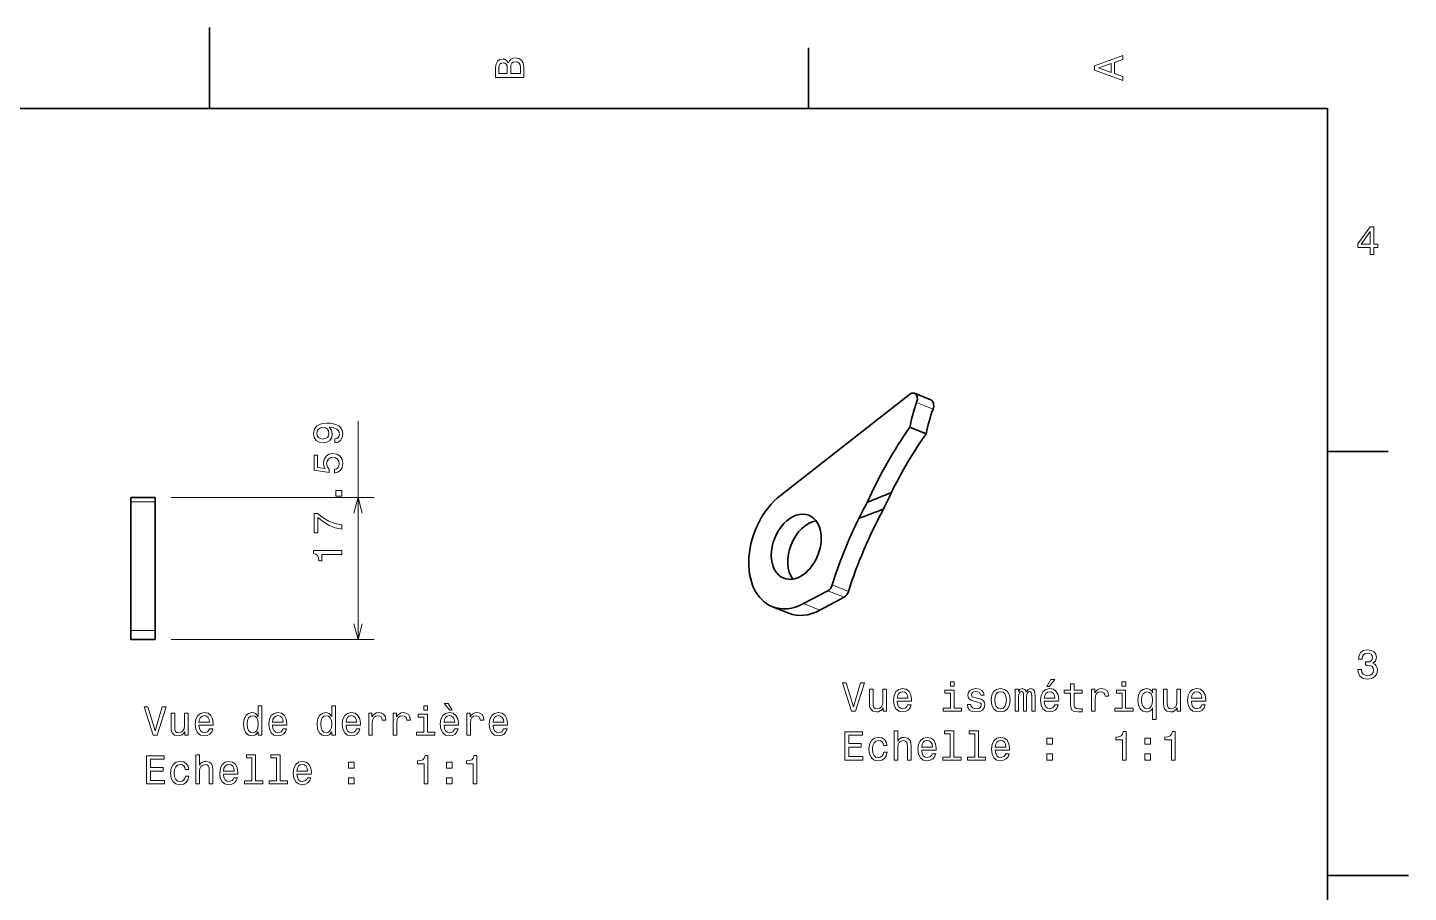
# Model space of a CAD drawing. Extents: x 0 to 297, y 0 to 210.
# Drawn here: x 126 to 297, y 102.9 to 210 of the extents above; entities that cross this region are included whole.
import ezdxf

# ---------------------------------------------------------------- set-up
doc = ezdxf.new("R2010")
doc.units = 0

msp = doc.modelspace()

# ---------------------------------------------------------------- linework, layer by layer
at = {"color": 7, "lineweight": 35, "ltscale": 0.25}
for p, q in [((148.5, 200), (148.5, 210)), ((287, 105), (297, 105))]:
    msp.add_line(p, q, dxfattribs=at)
at = {"color": 7, "lineweight": 35, "ltscale": 0.1875}
for p, q in [((222.699997, 200), (222.699997, 207.5)), ((287, 157.5), (294.5, 157.5))]:
    msp.add_line(p, q, dxfattribs=at)
at = {"color": 7, "lineweight": 35}
for p, q in [((287, 200), (10, 200)), ((287, 10), (287, 200)), ((219.222778, 152.070587), (235.201431, 164.575272))]:
    msp.add_line(p, q, dxfattribs=at)
at = {"color": 7, "lineweight": 35, "ltscale": 0.054672}
for p, q in [((237.847458, 163.900314), (235.815643, 164.709137)), ((237.28331, 159.705795), (235.251495, 160.514603)), ((220.250626, 137.467285), (218.218796, 138.276108))]:
    msp.add_line(p, q, dxfattribs=at)
at = {"color": 7, "lineweight": 13, "ltscale": 0.054672}
for p, q in [((238.125793, 162.749756), (236.093964, 163.558578)), ((225.07106, 140.258942), (227.102875, 139.450134)), ((225.63089, 140.992874), (227.66272, 140.184052)), ((222.087677, 138.661987), (224.119507, 137.853165))]:
    msp.add_line(p, q, dxfattribs=at)
at = {"color": 7, "lineweight": 13}
for p, q in [((166.905731, 134.227142), (166.905731, 161.318954)), ((143.76091, 151.813019), (168.905731, 151.813019)), ((143.76091, 134.227142), (168.905731, 134.227142))]:
    msp.add_line(p, q, dxfattribs=at)
at = {"color": 7, "lineweight": 35, "ltscale": 0.000229}
for p, q in [((138.76091, 151.813019), (138.76091, 151.803879)), ((141.76091, 151.813019), (141.76091, 151.803879))]:
    msp.add_line(p, q, dxfattribs=at)
at = {"color": 7, "lineweight": 35, "ltscale": 0.075}
for p, q in [((138.76091, 151.813019), (141.76091, 151.813019)), ((141.76091, 134.227142), (138.76091, 134.227142))]:
    msp.add_line(p, q, dxfattribs=at)
at = {"color": 7, "lineweight": 35, "ltscale": 0.013838}
for p, q in [((138.76091, 151.250366), (138.76091, 151.803879)), ((141.76091, 151.250366), (141.76091, 151.803879))]:
    msp.add_line(p, q, dxfattribs=at)
at = {"color": 7, "lineweight": 13, "ltscale": 0.075}
for p, q in [((138.76091, 151.803879), (141.76091, 151.803879)), ((138.76091, 151.250366), (141.76091, 151.250366)), ((138.76091, 135.332657), (141.76091, 135.332657)), ((141.76091, 134.228287), (138.76091, 134.228287))]:
    msp.add_line(p, q, dxfattribs=at)
at = {"color": 7, "lineweight": 35, "ltscale": 0.206899}
for p, q in [((138.76091, 151.250366), (138.76091, 142.974411)), ((141.76091, 151.250366), (141.76091, 142.974411))]:
    msp.add_line(p, q, dxfattribs=at)
at = {"color": 7, "lineweight": 35, "ltscale": 0.191044}
for p, q in [((138.76091, 142.974411), (138.76091, 135.332657)), ((141.76091, 142.974411), (141.76091, 135.332657))]:
    msp.add_line(p, q, dxfattribs=at)
at = {"color": 7, "lineweight": 35, "ltscale": 0.084598}
for p, q in [((222.087677, 138.661987), (225.07106, 140.258942)), ((224.119507, 137.853165), (227.102875, 139.450134))]:
    msp.add_line(p, q, dxfattribs=at)
at = {"color": 7, "lineweight": 35, "ltscale": 0.027609}
for p, q in [((138.76091, 135.332657), (138.76091, 134.228287)), ((141.76091, 135.332657), (141.76091, 134.228287))]:
    msp.add_line(p, q, dxfattribs=at)
at = {"color": 7, "lineweight": 35, "ltscale": 2.9e-05}
for p, q in [((138.76091, 134.228287), (138.76091, 134.227142)), ((141.76091, 134.228287), (141.76091, 134.227142))]:
    msp.add_line(p, q, dxfattribs=at)
at = {"color": 7, "lineweight": 13}
for points in [[(185.542007, 205.630417), (185.249496, 205.983429), (185.052811, 206.074219), (184.81073, 206.104477), (184.432495, 206.03891), (184.160156, 205.842224), (183.993729, 205.524506), (183.933212, 205.080704), (183.933212, 203.835022), (187.433212, 203.835022), (187.433212, 205.151306), (187.36261, 205.620331), (187.155838, 205.968307), (186.828018, 206.185165), (186.384216, 206.260818), (186.08667, 206.215424), (185.839554, 206.094391), (185.65799, 205.897705)], [(185.385666, 204.984879), (185.385666, 204.298996), (184.351807, 204.298996), (184.351807, 205.025223), (184.382065, 205.297562), (184.472839, 205.489197), (184.629181, 205.605194), (184.86116, 205.645538), (185.093155, 205.600143), (185.254532, 205.479111), (185.355408, 205.272339)], [(187.014618, 205.095825), (187.014618, 204.298996), (185.809296, 204.298996), (185.809296, 205.050446), (185.844589, 205.368164), (185.9505, 205.595108), (186.132065, 205.731277), (186.394302, 205.776657), (186.671692, 205.731277), (186.863327, 205.605194), (186.979324, 205.393372)], [(261.633209, 203.466858), (261.633209, 203.930847), (260.604401, 204.298996), (260.604401, 205.695969), (261.633209, 206.064133), (261.633209, 206.538193), (258.128174, 205.257217), (258.128174, 204.742798)], [(260.17572, 204.460388), (258.632477, 205), (260.17572, 205.539627)], [(292.277374, 181.916794), (292.731262, 181.916794), (292.731262, 182.784225), (293.23056, 182.784225), (293.23056, 183.187683), (292.731262, 183.187683), (292.731262, 185.341141), (292.272339, 185.341141), (290.739197, 183.228027), (290.739197, 182.784225), (292.277374, 182.784225)], [(291.162842, 183.187683), (292.277374, 184.756134), (292.277374, 183.187683)], [(164.038284, 158.590561), (164.436707, 158.666214), (164.744339, 158.883072), (164.935989, 159.226013), (165.006592, 159.679901), (164.971283, 159.977448), (164.880508, 160.244751), (164.724167, 160.471695), (164.502258, 160.66333), (164.224884, 160.814636), (163.881943, 160.925583), (163.488571, 160.99115), (163.034683, 161.016357), (162.323593, 160.930618), (161.804138, 160.683502), (161.491455, 160.290131), (161.380508, 159.750504), (161.471283, 159.256271), (161.713364, 158.883072), (162.086563, 158.640991), (162.555573, 158.560303), (163.039734, 158.640991), (163.407883, 158.878036), (163.639877, 159.231049), (163.715515, 159.679901), (163.619705, 160.153961), (163.327194, 160.512039), (163.886993, 160.431351), (164.2854, 160.269958), (164.52243, 160.022842), (164.598083, 159.684952), (164.56279, 159.422699), (164.451828, 159.231049), (164.275314, 159.10498), (164.038284, 159.05455)], [(162.550537, 159.0495), (162.237854, 159.09993), (161.990738, 159.24115), (161.834396, 159.463043), (161.778915, 159.750504), (161.834396, 160.048065), (161.990738, 160.275009), (162.232819, 160.416214), (162.545486, 160.471695), (162.86322, 160.416214), (163.10025, 160.275009), (163.246506, 160.043015), (163.296936, 159.735382), (163.246506, 159.458008), (163.10025, 159.24115), (162.868256, 159.09993)], [(163.992905, 154.814194), (164.406448, 154.925156), (164.729218, 155.172272), (164.930939, 155.535385), (165.006592, 155.999359), (164.915802, 156.508728), (164.668686, 156.907135), (164.275314, 157.159302), (163.770996, 157.255127), (163.301971, 157.169388), (162.933823, 156.927307), (162.696793, 156.549072), (162.611053, 156.059875), (162.67157, 155.681641), (162.837997, 155.38913), (161.894913, 155.530334), (161.894913, 157.063477), (161.481369, 157.063477), (161.481369, 155.192444), (163.33728, 154.91507), (163.33728, 155.318527), (163.10025, 155.611023), (163.014511, 155.984222), (163.069992, 156.306992), (163.231369, 156.554108), (163.478485, 156.710449), (163.796219, 156.76593), (164.113937, 156.710449), (164.361053, 156.549072), (164.517395, 156.301956), (164.572876, 155.984222), (164.537567, 155.716934), (164.42157, 155.510162), (164.240021, 155.358871), (163.992905, 155.283218)], [(164.905731, 151.980911), (164.905731, 152.67688), (164.154282, 152.67688), (164.154282, 151.980911)], [(164.905731, 147.891861), (164.905731, 148.40123), (164.073593, 148.567657), (163.296936, 148.860168), (162.575745, 149.273712), (161.899963, 149.813339), (161.481369, 149.813339), (161.481369, 147.41275), (161.940308, 147.41275), (161.940308, 149.329178), (162.62114, 148.774429), (163.33223, 148.355835), (164.088715, 148.063339)], [(164.905731, 144.766068), (164.905731, 145.225006), (161.380508, 145.225006), (161.380508, 144.882065), (161.688141, 144.79129), (161.894913, 144.609726), (162.015961, 144.332352), (162.056305, 143.949066), (162.414368, 143.949066), (162.414368, 144.766068)], [(290.729126, 130.51622), (290.729126, 130.480911), (290.809814, 129.996765), (291.046844, 129.633652), (291.420044, 129.401657), (291.914276, 129.315933), (292.438782, 129.401657), (292.832153, 129.623566), (293.08429, 129.976593), (293.175079, 130.430481), (293.134735, 130.728027), (293.023773, 130.970108), (292.842224, 131.156708), (292.600159, 131.292877), (292.927948, 131.565216), (293.043945, 131.998932), (292.968292, 132.392303), (292.751434, 132.68985), (292.398407, 132.87645), (291.914276, 132.942017), (291.460388, 132.861313), (291.112396, 132.63942), (290.885468, 132.286392), (290.809814, 131.817368), (290.809814, 131.782074), (291.258636, 131.782074), (291.299011, 132.104828), (291.430115, 132.336823), (291.641937, 132.478027), (291.939484, 132.528473), (292.201721, 132.488113), (292.393372, 132.382217), (292.509369, 132.210739), (292.554749, 131.97876), (292.509369, 131.731628), (292.388336, 131.565216), (292.176514, 131.46434), (291.889069, 131.434082), (291.692383, 131.439133), (291.692383, 131.04071), (291.939484, 131.050797), (292.257202, 131.005417), (292.494232, 130.884369), (292.635468, 130.687683), (292.685883, 130.430481), (292.630402, 130.13797), (292.484161, 129.921112), (292.252167, 129.784943), (291.944519, 129.739563), (291.626801, 129.789993), (291.394806, 129.941284), (291.248566, 130.183365), (291.193085, 130.51622)], [(229.147995, 128.844742), (228.270462, 125.864189), (227.367737, 128.844742), (226.888626, 128.844742), (228.018311, 125.339691), (228.522629, 125.339691), (229.62709, 128.844742)], [(240.742371, 128.960724), (240.273346, 128.960724), (240.273346, 128.456406), (240.742371, 128.456406)], [(252.210663, 128.416061), (252.508224, 128.416061), (253.209229, 129.273407), (252.714996, 129.273407)], [(255.145828, 127.578888), (255.145828, 126.22226), (255.176086, 125.783493), (255.317291, 125.480904), (255.599716, 125.30439), (256.078827, 125.243874), (256.603333, 125.269089), (256.603333, 125.652374), (256.220032, 125.622108), (255.872055, 125.66246), (255.685455, 125.788536), (255.604767, 126.000351), (255.58963, 126.297905), (255.58963, 127.578888), (256.603333, 127.578888), (256.603333, 127.957123), (255.58963, 127.957123), (255.58963, 128.748917), (255.145828, 128.748917), (255.145828, 127.957123), (254.379257, 127.957123), (254.379257, 127.578888)], [(261.994537, 128.960724), (261.525513, 128.960724), (261.525513, 128.456406), (261.994537, 128.456406)], [(232.350433, 128.047897), (231.906631, 128.047897), (231.906631, 126.484505), (231.856201, 126.121391), (231.709946, 125.859146), (231.483002, 125.697762), (231.185455, 125.647331), (230.948425, 125.687675), (230.797119, 125.808708), (230.711395, 126.01548), (230.691223, 126.307991), (230.691223, 128.047897), (230.247406, 128.047897), (230.247406, 126.267647), (230.262543, 125.909576), (230.358368, 125.612022), (230.650879, 125.339691), (231.119888, 125.243874), (231.372055, 125.279175), (231.588913, 125.369949), (231.775513, 125.526291), (231.926804, 125.753235), (231.926804, 125.339691), (232.350433, 125.339691)], [(233.68689, 126.565193), (235.462112, 126.565193), (235.467148, 126.771965), (235.386459, 127.351936), (235.164566, 127.78566), (234.811539, 128.047897), (234.342514, 128.143723), (233.883575, 128.042862), (233.530548, 127.760437), (233.303604, 127.301506), (233.222916, 126.69632), (233.298569, 126.076004), (233.525513, 125.622108), (233.873489, 125.339691), (234.327393, 125.243874), (234.720764, 125.309433), (235.043518, 125.480904), (235.280548, 125.753235), (235.416718, 126.116348), (234.977966, 126.116348), (234.887177, 125.914619), (234.756058, 125.763321), (234.382858, 125.642288), (234.095398, 125.697762), (233.87854, 125.874275), (233.73732, 126.161736), (233.68689, 126.550064)], [(233.68689, 126.938393), (233.742371, 127.286377), (233.87854, 127.543579), (234.085312, 127.699921), (234.357651, 127.755394), (234.624939, 127.699921), (234.831711, 127.543579), (234.957794, 127.286377), (235.003174, 126.938393)], [(240.727234, 125.712891), (240.727234, 127.957123), (239.587463, 127.957123), (239.587463, 127.578888), (240.283432, 127.578888), (240.283432, 125.712891), (239.375656, 125.712891), (239.375656, 125.339691), (241.645111, 125.339691), (241.645111, 125.712891)], [(243.733002, 126.918221), (243.304337, 127.019089), (242.986603, 127.135078), (242.880707, 127.372108), (242.910965, 127.538536), (243.016861, 127.659576), (243.188339, 127.735222), (243.435455, 127.76548), (243.672485, 127.735222), (243.859085, 127.644447), (243.980118, 127.508278), (244.030548, 127.326721), (244.464279, 127.326721), (244.464279, 127.336807), (244.388626, 127.664619), (244.181854, 127.921822), (243.859085, 128.083206), (243.435455, 128.143723), (243.006775, 128.083206), (242.694092, 127.916779), (242.497406, 127.669662), (242.43689, 127.356979), (242.482285, 127.05439), (242.623489, 126.842575), (242.855484, 126.691277), (243.193375, 126.585365), (243.687622, 126.464333), (243.990204, 126.338249), (244.070892, 126.237389), (244.101166, 126.08609), (244.055771, 125.89949), (243.934738, 125.758278), (243.738052, 125.667503), (243.4758, 125.637245), (243.198425, 125.667503), (242.996689, 125.773407), (242.860535, 125.944878), (242.805054, 126.181908), (242.376373, 126.181908), (242.446976, 125.77845), (242.653748, 125.485947), (242.981567, 125.309433), (243.435455, 125.243874), (243.909515, 125.309433), (244.257507, 125.485947), (244.469315, 125.768364), (244.544968, 126.13652), (244.489487, 126.454247), (244.333145, 126.671104), (244.075943, 126.812317)], [(245.311539, 126.691277), (245.392227, 126.076004), (245.624207, 125.622108), (245.992371, 125.339691), (246.486603, 125.243874), (246.9758, 125.339691), (247.343964, 125.617065), (247.575943, 126.070961), (247.661682, 126.691277), (247.575943, 127.306549), (247.343964, 127.76548), (246.9758, 128.042862), (246.486603, 128.143723), (245.992371, 128.042862), (245.624207, 127.760437), (245.392227, 127.306549)], [(245.765427, 126.69632), (245.810822, 127.150208), (245.952026, 127.47802), (246.17897, 127.679749), (246.486603, 127.750351), (246.7892, 127.679749), (247.016144, 127.483063), (247.157349, 127.150208), (247.207794, 126.69632), (247.157349, 126.237389), (247.016144, 125.904533), (246.7892, 125.702805), (246.486603, 125.637245), (246.17897, 125.702805), (245.952026, 125.904533), (245.810822, 126.237389)], [(248.30217, 125.339691), (248.710678, 125.339691), (248.710678, 127.150208), (248.735886, 127.422546), (248.811539, 127.619232), (248.927536, 127.735222), (249.078827, 127.780617), (249.19986, 127.740265), (249.280548, 127.639404), (249.320908, 127.467934), (249.336029, 127.24099), (249.336029, 125.339691), (249.719315, 125.339691), (249.719315, 127.150208), (249.744537, 127.417503), (249.820175, 127.614189), (249.941223, 127.735222), (250.092514, 127.780617), (250.213547, 127.740265), (250.29425, 127.639404), (250.344681, 127.24099), (250.344681, 125.339691), (250.753174, 125.339691), (250.753174, 127.210732), (250.727966, 127.59906), (250.647278, 127.896606), (250.485886, 128.078171), (250.223633, 128.143723), (249.916, 128.042862), (249.67897, 127.750351), (249.492371, 128.037811), (249.179688, 128.143723), (248.892227, 128.042862), (248.695541, 127.760437), (248.695541, 128.047897), (248.30217, 128.047897)], [(251.90303, 126.565193), (253.678253, 126.565193), (253.683289, 126.771965), (253.6026, 127.351936), (253.380707, 127.78566), (253.027679, 128.047897), (252.558655, 128.143723), (252.099716, 128.042862), (251.746689, 127.760437), (251.519745, 127.301506), (251.439056, 126.69632), (251.514709, 126.076004), (251.741653, 125.622108), (252.08963, 125.339691), (252.543518, 125.243874), (252.93689, 125.309433), (253.259659, 125.480904), (253.496689, 125.753235), (253.632858, 126.116348), (253.194092, 126.116348), (253.103317, 125.914619), (252.972198, 125.763321), (252.598999, 125.642288), (252.311539, 125.697762), (252.094681, 125.874275), (251.953461, 126.161736), (251.90303, 126.550064)], [(251.90303, 126.938393), (251.958511, 127.286377), (252.094681, 127.543579), (252.301453, 127.699921), (252.573792, 127.755394), (252.84108, 127.699921), (253.047852, 127.543579), (253.17392, 127.286377), (253.219315, 126.938393)], [(257.753174, 125.339691), (258.196991, 125.339691), (258.196991, 126.887962), (258.242371, 127.261162), (258.37854, 127.52845), (258.600433, 127.689835), (258.89798, 127.745308), (259.119904, 127.710007), (259.286316, 127.609146), (259.387177, 127.437675), (259.422485, 127.205688), (259.871338, 127.205688), (259.810822, 127.614189), (259.644379, 127.906693), (259.367004, 128.083206), (258.98877, 128.143723), (258.731567, 128.103378), (258.509674, 128.002518), (258.312988, 127.831047), (258.156647, 127.59906), (258.156647, 128.047897), (257.753174, 128.047897)], [(261.979401, 125.712891), (261.979401, 127.957123), (260.83963, 127.957123), (260.83963, 127.578888), (261.535583, 127.578888), (261.535583, 125.712891), (260.627808, 125.712891), (260.627808, 125.339691), (262.897278, 125.339691), (262.897278, 125.712891)], [(265.323059, 127.629318), (265.166718, 127.856262), (264.990204, 128.017639), (264.783447, 128.108429), (264.546387, 128.143723), (264.117737, 128.042862), (263.784882, 127.760437), (263.568024, 127.306549), (263.492371, 126.69632), (263.568024, 126.081047), (263.784882, 125.627151), (264.117737, 125.339691), (264.546387, 125.243874), (264.783447, 125.274132), (264.985168, 125.359863), (265.161682, 125.516205), (265.323059, 125.753235), (265.323059, 124.290703), (265.766876, 124.290703), (265.766876, 128.047897), (265.323059, 128.047897)], [(263.946259, 126.69632), (263.991638, 127.145164), (264.132874, 127.472977), (264.344666, 127.674706), (264.62204, 127.745308), (264.914551, 127.674706), (265.136475, 127.47802), (265.267578, 127.150208), (265.318024, 126.69632), (265.267578, 126.237389), (265.136475, 125.909576), (264.914551, 125.707848), (264.62204, 125.642288), (264.344666, 125.707848), (264.132874, 125.909576), (263.991638, 126.242432)], [(268.782715, 128.047897), (268.338898, 128.047897), (268.338898, 126.484505), (268.288483, 126.121391), (268.142212, 125.859146), (267.915283, 125.697762), (267.617737, 125.647331), (267.380707, 125.687675), (267.229401, 125.808708), (267.143677, 126.01548), (267.123474, 126.307991), (267.123474, 128.047897), (266.679688, 128.047897), (266.679688, 126.267647), (266.694824, 125.909576), (266.790649, 125.612022), (267.08313, 125.339691), (267.552155, 125.243874), (267.804321, 125.279175), (268.021179, 125.369949), (268.207794, 125.526291), (268.35907, 125.753235), (268.35907, 125.339691), (268.782715, 125.339691)], [(270.119171, 126.565193), (271.894379, 126.565193), (271.899414, 126.771965), (271.818726, 127.351936), (271.596832, 127.78566), (271.243805, 128.047897), (270.77478, 128.143723), (270.315857, 128.042862), (269.96283, 127.760437), (269.73587, 127.301506), (269.655182, 126.69632), (269.730835, 126.076004), (269.957794, 125.622108), (270.305756, 125.339691), (270.759644, 125.243874), (271.153015, 125.309433), (271.4758, 125.480904), (271.71283, 125.753235), (271.848999, 126.116348), (271.410217, 126.116348), (271.319458, 125.914619), (271.188324, 125.763321), (270.815125, 125.642288), (270.527679, 125.697762), (270.310822, 125.874275), (270.169586, 126.161736), (270.119171, 126.550064)], [(270.119171, 126.938393), (270.174652, 127.286377), (270.310822, 127.543579), (270.517578, 127.699921), (270.789917, 127.755394), (271.05722, 127.699921), (271.263977, 127.543579), (271.390076, 127.286377), (271.435455, 126.938393)], [(142.656448, 125.875549), (141.778915, 122.895004), (140.87619, 125.875549), (140.397079, 125.875549), (141.526764, 122.370506), (142.031082, 122.370506), (143.135544, 125.875549)], [(145.858887, 125.07872), (145.415085, 125.07872), (145.415085, 123.51532), (145.364655, 123.152206), (145.218399, 122.889961), (144.991455, 122.728577), (144.693909, 122.678146), (144.456879, 122.718491), (144.305573, 122.839523), (144.219849, 123.046295), (144.199677, 123.338806), (144.199677, 125.07872), (143.755859, 125.07872), (143.755859, 123.298462), (143.770996, 122.940392), (143.866821, 122.642838), (144.159332, 122.370506), (144.628342, 122.274689), (144.880508, 122.30999), (145.097366, 122.400764), (145.283966, 122.557106), (145.435257, 122.78405), (145.435257, 122.370506), (145.858887, 122.370506)], [(147.195343, 123.596008), (148.970566, 123.596008), (148.975601, 123.80278), (148.894913, 124.382751), (148.673019, 124.816475), (148.319992, 125.07872), (147.850967, 125.174538), (147.392029, 125.073677), (147.039001, 124.791252), (146.812057, 124.332321), (146.731369, 123.727135), (146.807022, 123.106819), (147.033966, 122.652924), (147.381943, 122.370506), (147.835846, 122.274689), (148.229218, 122.340248), (148.551971, 122.511719), (148.789001, 122.78405), (148.925171, 123.147163), (148.48642, 123.147163), (148.39563, 122.945435), (148.264511, 122.794136), (147.891312, 122.673103), (147.603851, 122.728577), (147.386993, 122.90509), (147.245773, 123.192551), (147.195343, 123.580879)], [(154.543335, 122.789093), (154.543335, 122.370506), (154.987137, 122.370506), (154.987137, 125.991547), (154.54837, 125.991547), (154.54837, 124.665176), (154.21048, 125.048462), (154.003708, 125.139236), (153.766678, 125.174538), (153.337997, 125.073677), (153.005142, 124.791252), (152.788284, 124.337364), (152.712646, 123.727135), (152.788284, 123.116905), (153.005142, 122.657967), (153.337997, 122.370506), (153.766678, 122.274689), (154.003708, 122.30999), (154.215515, 122.400764)], [(156.303421, 123.596008), (158.078629, 123.596008), (158.083679, 123.80278), (158.002991, 124.382751), (157.781082, 124.816475), (157.428055, 125.07872), (156.959045, 125.174538), (156.500107, 125.073677), (156.147079, 124.791252), (155.920135, 124.332321), (155.839447, 123.727135), (155.915085, 123.106819), (156.142029, 122.652924), (156.490021, 122.370506), (156.943909, 122.274689), (157.33728, 122.340248), (157.660049, 122.511719), (157.897079, 122.78405), (158.033249, 123.147163), (157.594482, 123.147163), (157.503708, 122.945435), (157.372589, 122.794136), (156.99939, 122.673103), (156.711914, 122.728577), (156.495056, 122.90509), (156.353851, 123.192551), (156.303421, 123.580879)], [(163.651398, 122.789093), (163.651398, 122.370506), (164.0952, 122.370506), (164.0952, 125.991547), (163.656448, 125.991547), (163.656448, 124.665176), (163.318542, 125.048462), (163.111771, 125.139236), (162.874741, 125.174538), (162.446075, 125.073677), (162.11322, 124.791252), (161.896362, 124.337364), (161.820709, 123.727135), (161.896362, 123.116905), (162.11322, 122.657967), (162.446075, 122.370506), (162.874741, 122.274689), (163.111771, 122.30999), (163.323593, 122.400764)], [(165.411484, 123.596008), (167.186707, 123.596008), (167.191742, 123.80278), (167.111053, 124.382751), (166.88916, 124.816475), (166.536133, 125.07872), (166.067108, 125.174538), (165.60817, 125.073677), (165.255142, 124.791252), (165.028198, 124.332321), (164.94751, 123.727135), (165.023163, 123.106819), (165.250107, 122.652924), (165.598083, 122.370506), (166.051971, 122.274689), (166.445343, 122.340248), (166.768112, 122.511719), (167.005142, 122.78405), (167.141312, 123.147163), (166.702545, 123.147163), (166.611771, 122.945435), (166.480652, 122.794136), (166.107452, 122.673103), (165.819992, 122.728577), (165.603134, 122.90509), (165.461914, 123.192551), (165.411484, 123.580879)], [(168.225601, 122.370506), (168.669403, 122.370506), (168.669403, 123.918777), (168.714798, 124.291977), (168.850967, 124.559265), (169.072876, 124.72065), (169.370422, 124.776123), (169.592316, 124.740822), (169.758743, 124.639961), (169.859619, 124.468491), (169.894913, 124.236504), (170.343765, 124.236504), (170.283249, 124.645004), (170.116821, 124.937508), (169.839447, 125.114021), (169.461197, 125.174538), (169.203995, 125.134193), (168.982086, 125.033333), (168.7854, 124.861862), (168.629059, 124.629875), (168.629059, 125.07872), (168.225601, 125.07872)], [(171.261627, 122.370506), (171.705429, 122.370506), (171.705429, 123.918777), (171.750824, 124.291977), (171.886993, 124.559265), (172.108887, 124.72065), (172.406433, 124.776123), (172.628342, 124.740822), (172.794769, 124.639961), (172.89563, 124.468491), (172.930939, 124.236504), (173.379791, 124.236504), (173.319275, 124.645004), (173.152832, 124.937508), (172.875458, 125.114021), (172.497223, 125.174538), (172.240021, 125.134193), (172.018112, 125.033333), (171.821426, 124.861862), (171.665085, 124.629875), (171.665085, 125.07872), (171.261627, 125.07872)], [(175.487854, 122.743706), (175.487854, 124.987938), (174.348083, 124.987938), (174.348083, 124.609703), (175.044052, 124.609703), (175.044052, 122.743706), (174.136261, 122.743706), (174.136261, 122.370506), (176.405716, 122.370506), (176.405716, 122.743706)], [(175.502991, 125.991547), (175.033966, 125.991547), (175.033966, 125.487221), (175.502991, 125.487221)], [(177.555573, 123.596008), (179.330795, 123.596008), (179.335831, 123.80278), (179.255142, 124.382751), (179.033234, 124.816475), (178.680206, 125.07872), (178.211197, 125.174538), (177.752258, 125.073677), (177.399231, 124.791252), (177.172287, 124.332321), (177.091599, 123.727135), (177.167252, 123.106819), (177.394196, 122.652924), (177.742172, 122.370506), (178.19606, 122.274689), (178.589447, 122.340248), (178.912201, 122.511719), (179.149231, 122.78405), (179.2854, 123.147163), (178.846649, 123.147163), (178.755859, 122.945435), (178.624741, 122.794136), (178.251541, 122.673103), (177.964081, 122.728577), (177.747223, 122.90509), (177.606003, 123.192551), (177.555573, 123.580879)], [(178.56926, 125.446877), (178.064941, 126.304222), (177.570709, 126.304222), (178.271713, 125.446877)], [(180.36969, 122.370506), (180.813507, 122.370506), (180.813507, 123.918777), (180.858887, 124.291977), (180.995056, 124.559265), (181.216949, 124.72065), (181.514511, 124.776123), (181.73642, 124.740822), (181.902832, 124.639961), (182.003693, 124.468491), (182.039001, 124.236504), (182.487854, 124.236504), (182.427338, 124.645004), (182.26091, 124.937508), (181.983521, 125.114021), (181.605286, 125.174538), (181.348083, 125.134193), (181.126175, 125.033333), (180.929489, 124.861862), (180.773163, 124.629875), (180.773163, 125.07872), (180.36969, 125.07872)], [(183.627625, 123.596008), (185.402832, 123.596008), (185.407883, 123.80278), (185.327179, 124.382751), (185.105286, 124.816475), (184.752258, 125.07872), (184.283234, 125.174538), (183.82431, 125.073677), (183.471283, 124.791252), (183.244339, 124.332321), (183.163635, 123.727135), (183.239288, 123.106819), (183.466232, 122.652924), (183.814224, 122.370506), (184.268112, 122.274689), (184.661484, 122.340248), (184.984253, 122.511719), (185.221283, 122.78405), (185.357452, 123.147163), (184.918686, 123.147163), (184.827911, 122.945435), (184.696777, 122.794136), (184.323578, 122.673103), (184.036118, 122.728577), (183.81926, 122.90509), (183.678055, 123.192551), (183.627625, 123.580879)], [(147.195343, 123.969208), (147.250824, 124.317192), (147.386993, 124.574394), (147.593765, 124.730736), (147.866104, 124.786209), (148.133392, 124.730736), (148.340164, 124.574394), (148.466248, 124.317192), (148.511627, 123.969208)], [(153.842316, 124.776123), (154.134827, 124.705521), (154.356735, 124.508835), (154.487854, 124.181023), (154.538284, 123.727135), (154.487854, 123.268204), (154.356735, 122.940392), (154.134827, 122.738663), (153.842316, 122.673103), (153.564941, 122.738663), (153.353134, 122.940392), (153.211914, 123.273247), (153.166534, 123.727135), (153.211914, 124.17598), (153.353134, 124.503792), (153.564941, 124.705521)], [(156.303421, 123.969208), (156.358887, 124.317192), (156.495056, 124.574394), (156.701828, 124.730736), (156.974167, 124.786209), (157.241455, 124.730736), (157.448227, 124.574394), (157.57431, 124.317192), (157.619705, 123.969208)], [(162.950394, 124.776123), (163.242905, 124.705521), (163.464798, 124.508835), (163.595932, 124.181023), (163.646362, 123.727135), (163.595932, 123.268204), (163.464798, 122.940392), (163.242905, 122.738663), (162.950394, 122.673103), (162.673019, 122.738663), (162.461197, 122.940392), (162.319992, 123.273247), (162.274597, 123.727135), (162.319992, 124.17598), (162.461197, 124.503792), (162.673019, 124.705521)], [(165.411484, 123.969208), (165.466965, 124.317192), (165.603134, 124.574394), (165.809906, 124.730736), (166.082245, 124.786209), (166.349533, 124.730736), (166.556305, 124.574394), (166.682373, 124.317192), (166.727768, 123.969208)], [(177.555573, 123.969208), (177.611053, 124.317192), (177.747223, 124.574394), (177.953995, 124.730736), (178.226318, 124.786209), (178.493622, 124.730736), (178.700394, 124.574394), (178.826477, 124.317192), (178.871857, 123.969208)], [(183.627625, 123.969208), (183.68309, 124.317192), (183.81926, 124.574394), (184.026031, 124.730736), (184.29837, 124.786209), (184.565659, 124.730736), (184.77243, 124.574394), (184.898514, 124.317192), (184.943909, 123.969208)], [(227.211395, 119.292862), (229.430405, 119.292862), (229.430405, 119.716492), (227.675369, 119.716492), (227.675369, 120.901649), (229.23877, 120.901649), (229.23877, 121.320236), (227.675369, 121.320236), (227.675369, 122.369232), (229.39006, 122.369232), (229.39006, 122.792862), (227.211395, 122.792862)], [(231.98732, 121.103378), (232.426086, 121.103378), (232.335312, 121.506836), (232.118454, 121.824562), (231.780548, 122.021248), (231.341797, 122.096893), (230.857651, 121.996033), (230.489487, 121.713608), (230.257507, 121.254677), (230.176804, 120.639404), (230.252457, 120.029175), (230.479401, 119.575279), (230.837463, 119.292862), (231.32666, 119.197044), (231.760376, 119.27269), (232.098282, 119.484505), (232.330261, 119.81736), (232.431137, 120.261162), (232.007507, 120.261162), (231.931854, 119.978745), (231.790634, 119.766922), (231.588913, 119.635803), (231.341797, 119.595459), (231.034164, 119.661018), (230.812256, 119.862747), (230.676086, 120.190559), (230.630692, 120.654533), (230.676086, 121.108421), (230.817291, 121.436234), (231.04425, 121.637962), (231.341797, 121.708565), (231.604034, 121.663177), (231.80072, 121.547188), (231.931854, 121.355545)], [(233.298569, 119.292862), (233.742371, 119.292862), (233.742371, 120.856262), (233.787766, 121.214333), (233.934006, 121.476578), (234.160965, 121.637962), (234.463547, 121.698479), (234.705627, 121.648048), (234.856918, 121.511879), (234.932571, 121.284935), (234.957794, 120.982346), (234.957794, 119.292862), (235.401596, 119.292862), (235.401596, 121.07312), (235.381424, 121.43119), (235.290634, 121.728745), (234.993088, 122.001076), (234.529114, 122.096893), (234.276947, 122.061592), (234.060089, 121.965775), (233.87854, 121.814476), (233.742371, 121.607704), (233.742371, 122.913902), (233.298569, 122.913902)], [(236.722916, 120.518364), (238.498138, 120.518364), (238.503174, 120.725136), (238.422485, 121.305107), (238.200577, 121.738831), (237.847565, 122.001076), (237.37854, 122.096893), (236.919601, 121.996033), (236.566574, 121.713608), (236.33963, 121.254677), (236.258942, 120.64949), (236.334595, 120.029175), (236.561539, 119.575279), (236.909515, 119.292862), (237.363403, 119.197044), (237.756775, 119.262604), (238.079544, 119.434074), (238.316574, 119.706406), (238.452744, 120.069519), (238.013977, 120.069519), (237.923203, 119.86779), (237.792084, 119.716492), (237.418884, 119.595459), (237.131424, 119.650932), (236.914566, 119.827446), (236.773346, 120.114906), (236.722916, 120.503235)], [(236.722916, 120.891563), (236.778397, 121.239548), (236.914566, 121.49675), (237.121338, 121.653091), (237.393661, 121.708565), (237.660965, 121.653091), (237.867737, 121.49675), (237.993805, 121.239548), (238.0392, 120.891563)], [(240.253174, 122.540703), (240.253174, 119.666061), (239.340347, 119.666061), (239.340347, 119.292862), (241.604767, 119.292862), (241.604767, 119.666061), (240.696976, 119.666061), (240.696976, 122.913902), (239.557205, 122.913902), (239.557205, 122.540703)], [(243.2892, 122.540703), (243.2892, 119.666061), (242.376373, 119.666061), (242.376373, 119.292862), (244.640778, 119.292862), (244.640778, 119.666061), (243.733002, 119.666061), (243.733002, 122.913902), (242.593231, 122.913902), (242.593231, 122.540703)], [(245.830994, 120.518364), (247.606201, 120.518364), (247.611252, 120.725136), (247.530548, 121.305107), (247.308655, 121.738831), (246.955627, 122.001076), (246.486603, 122.096893), (246.027679, 121.996033), (245.674652, 121.713608), (245.447708, 121.254677), (245.367004, 120.64949), (245.442657, 120.029175), (245.669601, 119.575279), (246.017593, 119.292862), (246.471481, 119.197044), (246.864853, 119.262604), (247.187622, 119.434074), (247.424652, 119.706406), (247.560822, 120.069519), (247.122055, 120.069519), (247.031281, 119.86779), (246.900146, 119.716492), (246.526947, 119.595459), (246.239487, 119.650932), (246.022629, 119.827446), (245.881424, 120.114906), (245.830994, 120.503235)], [(245.830994, 120.891563), (245.886459, 121.239548), (246.022629, 121.49675), (246.229401, 121.653091), (246.50174, 121.708565), (246.769028, 121.653091), (246.9758, 121.49675), (247.101883, 121.239548), (247.147278, 120.891563)], [(252.210663, 121.249634), (252.906631, 121.249634), (252.906631, 122.001076), (252.210663, 122.001076)], [(261.575928, 119.292862), (262.034882, 119.292862), (262.034882, 122.818077), (261.691925, 122.818077), (261.601166, 122.510445), (261.419617, 122.303665), (261.142212, 122.182632), (260.758942, 122.142288), (260.758942, 121.784218), (261.575928, 121.784218)], [(264.354767, 121.249634), (265.05072, 121.249634), (265.05072, 122.001076), (264.354767, 122.001076)], [(267.64798, 119.292862), (268.106934, 119.292862), (268.106934, 122.818077), (267.763977, 122.818077), (267.673218, 122.510445), (267.491638, 122.303665), (267.214264, 122.182632), (266.830994, 122.142288), (266.830994, 121.784218), (267.64798, 121.784218)], [(140.719849, 116.323677), (142.938858, 116.323677), (142.938858, 116.747307), (141.183823, 116.747307), (141.183823, 117.932465), (142.747223, 117.932465), (142.747223, 118.351051), (141.183823, 118.351051), (141.183823, 119.400047), (142.898514, 119.400047), (142.898514, 119.823677), (140.719849, 119.823677)], [(146.807022, 116.323677), (147.250824, 116.323677), (147.250824, 117.887077), (147.296219, 118.245148), (147.442459, 118.507393), (147.669418, 118.668777), (147.972, 118.729294), (148.214081, 118.678864), (148.365372, 118.542694), (148.441025, 118.31575), (148.466248, 118.013161), (148.466248, 116.323677), (148.910049, 116.323677), (148.910049, 118.103935), (148.889877, 118.462006), (148.799088, 118.75956), (148.501541, 119.031891), (148.037567, 119.127708), (147.7854, 119.092407), (147.568542, 118.99659), (147.386993, 118.845291), (147.250824, 118.638519), (147.250824, 119.944717), (146.807022, 119.944717)], [(153.761627, 119.571518), (153.761627, 116.696877), (152.848801, 116.696877), (152.848801, 116.323677), (155.11322, 116.323677), (155.11322, 116.696877), (154.205429, 116.696877), (154.205429, 119.944717), (153.065659, 119.944717), (153.065659, 119.571518)], [(156.797653, 119.571518), (156.797653, 116.696877), (155.884827, 116.696877), (155.884827, 116.323677), (158.149231, 116.323677), (158.149231, 116.696877), (157.241455, 116.696877), (157.241455, 119.944717), (156.101685, 119.944717), (156.101685, 119.571518)], [(175.084396, 116.323677), (175.543335, 116.323677), (175.543335, 119.848892), (175.200394, 119.848892), (175.109619, 119.54126), (174.928055, 119.334488), (174.650681, 119.213448), (174.267395, 119.173103), (174.267395, 118.815033), (175.084396, 118.815033)], [(181.156433, 116.323677), (181.615372, 116.323677), (181.615372, 119.848892), (181.27243, 119.848892), (181.181656, 119.54126), (181.000092, 119.334488), (180.722717, 119.213448), (180.339432, 119.173103), (180.339432, 118.815033), (181.156433, 118.815033)], [(252.210663, 119.292862), (252.906631, 119.292862), (252.906631, 120.044304), (252.210663, 120.044304)], [(264.354767, 119.292862), (265.05072, 119.292862), (265.05072, 120.044304), (264.354767, 120.044304)], [(145.495773, 118.134193), (145.93454, 118.134193), (145.843765, 118.537651), (145.626907, 118.855377), (145.289001, 119.052063), (144.85025, 119.127708), (144.366104, 119.026848), (143.99794, 118.744423), (143.765961, 118.285492), (143.685257, 117.670219), (143.76091, 117.05999), (143.987854, 116.606094), (144.345917, 116.323677), (144.835114, 116.227859), (145.268829, 116.303505), (145.606735, 116.51532), (145.838715, 116.848175), (145.93959, 117.291977), (145.515961, 117.291977), (145.440308, 117.00956), (145.299088, 116.797737), (145.097366, 116.666618), (144.85025, 116.626274), (144.542618, 116.691833), (144.320709, 116.893562), (144.18454, 117.221375), (144.139145, 117.685349), (144.18454, 118.139236), (144.325745, 118.467049), (144.552704, 118.668777), (144.85025, 118.73938), (145.112488, 118.693993), (145.309174, 118.578003), (145.440308, 118.38636)], [(150.231369, 117.549179), (152.006592, 117.549179), (152.011627, 117.755951), (151.930939, 118.335922), (151.70903, 118.769646), (151.356018, 119.031891), (150.886993, 119.127708), (150.428055, 119.026848), (150.075027, 118.744423), (149.848083, 118.285492), (149.767395, 117.680305), (149.843048, 117.05999), (150.069992, 116.606094), (150.417969, 116.323677), (150.871857, 116.227859), (151.265228, 116.293419), (151.587997, 116.46489), (151.825027, 116.737221), (151.961197, 117.100334), (151.52243, 117.100334), (151.431656, 116.898605), (151.300537, 116.747307), (150.927338, 116.626274), (150.639877, 116.681747), (150.423019, 116.858261), (150.281799, 117.145721), (150.231369, 117.53405)], [(150.231369, 117.922379), (150.28685, 118.270363), (150.423019, 118.527565), (150.629791, 118.683907), (150.902115, 118.73938), (151.169418, 118.683907), (151.37619, 118.527565), (151.502258, 118.270363), (151.547653, 117.922379)], [(159.339447, 117.549179), (161.114655, 117.549179), (161.119705, 117.755951), (161.039001, 118.335922), (160.817108, 118.769646), (160.464081, 119.031891), (159.995056, 119.127708), (159.536133, 119.026848), (159.183105, 118.744423), (158.956161, 118.285492), (158.875458, 117.680305), (158.951111, 117.05999), (159.178055, 116.606094), (159.526047, 116.323677), (159.979935, 116.227859), (160.373306, 116.293419), (160.696075, 116.46489), (160.933105, 116.737221), (161.069275, 117.100334), (160.630508, 117.100334), (160.539734, 116.898605), (160.4086, 116.747307), (160.0354, 116.626274), (159.74794, 116.681747), (159.531082, 116.858261), (159.389877, 117.145721), (159.339447, 117.53405)], [(159.339447, 117.922379), (159.394913, 118.270363), (159.531082, 118.527565), (159.737854, 118.683907), (160.010193, 118.73938), (160.277481, 118.683907), (160.484253, 118.527565), (160.610336, 118.270363), (160.655731, 117.922379)], [(165.719116, 118.280449), (166.415085, 118.280449), (166.415085, 119.031891), (165.719116, 119.031891)], [(177.86322, 118.280449), (178.559174, 118.280449), (178.559174, 119.031891), (177.86322, 119.031891)], [(165.719116, 116.323677), (166.415085, 116.323677), (166.415085, 117.075119), (165.719116, 117.075119)], [(177.86322, 116.323677), (178.559174, 116.323677), (178.559174, 117.075119), (177.86322, 117.075119)]]:
    msp.add_lwpolyline(points, close=True, dxfattribs=at)
for points in [[(167.423355, 149.881165), (166.905731, 151.813019), (166.388092, 149.881165)], [(166.388092, 136.158981), (166.905731, 134.227142), (167.423355, 136.158981)]]:
    msp.add_lwpolyline(points, dxfattribs=at)
at = {"color": 7, "lineweight": 35}
for centre, radius, start, end in [((288.208801, 13.156509), 149.815255, 111.641669, 112.877373), ((285.676697, 126.312973), 58.825969, 153.663041, 155.85209), ((281.110718, 123.375244), 58.217008, 151.462901, 153.667181), ((286.88855, 3.155762), 157.12224, 110.447342, 111.644428)]:
    msp.add_arc(centre, radius, start, end, dxfattribs=at)
for centre, major_axis, ratio, start_param, end_param in [((235.44577, 163.78006), (0.369843, 0.929092), 0.684553, 6.2831469264, 7.1484264399), ((235.44577, 163.78006), (0.369843, 0.929092), 0.684553, 4.7463531647, 6.2831469264), ((244.404388, 160.718979), (4.74173, 11.911575), 0.684553, 1.604760512, 1.8533950781), ((246.436218, 159.910156), (4.74173, 11.911575), 0.684553, 1.604760512, 1.8533951761), ((237.477585, 162.971237), (0.369843, 0.929092), 0.684553, 4.7463531647, 6.2831469264), ((238.276886, 148.712433), (-9.658798, -20.295822), 0.381833, 4.2830631005, 4.7718863861), ((240.308701, 147.90361), (-9.658798, -20.295822), 0.381833, 4.2830631006, 4.6718552547), ((221.177444, 145.708908), (2.958801, 7.432739), 0.684553, 0.8652411327, 3.1416210366), ((221.177444, 145.708908), (-1.55336, -3.902191), 0.684553, 3.141636046, 6.2832286996), ((223.209274, 144.900085), (-1.55336, -3.902191), 0.684553, 3.5318297575, 5.8929712271), ((221.177444, 145.708908), (-1.55336, -3.902191), 0.684553, 2.3880544095, 3.141636046), ((236.287323, 144.691986), (-9.659302, -20.296539), 0.381847, 4.6718746415, 5.0724436725), ((238.31842, 143.883133), (-9.658798, -20.295822), 0.381833, 4.5718241077, 5.0724390565), ((221.177444, 145.708908), (1.55336, 3.902191), 0.684553, 3.9588507363, 5.5296470631), ((221.177444, 145.708908), (-1.55336, -3.902191), 0.684553, 0.0000433925, 0.8172580827), ((224.957275, 141.139816), (0.369843, 0.929092), 0.684553, 3.8235788331, 4.825245576), ((221.177444, 145.708908), (2.958801, 7.432739), 0.684553, 3.1416210366, 3.8235788331), ((226.98909, 140.330994), (0.369843, 0.929092), 0.684553, 3.8235788331, 4.825245576), ((223.209274, 144.900085), (2.958801, 7.432739), 0.684553, 3.1416210366, 3.8235788331)]:
    msp.add_ellipse(centre, major_axis=major_axis, ratio=ratio, start_param=start_param, end_param=end_param, dxfattribs=at)

doc.saveas('drawing.dxf')
